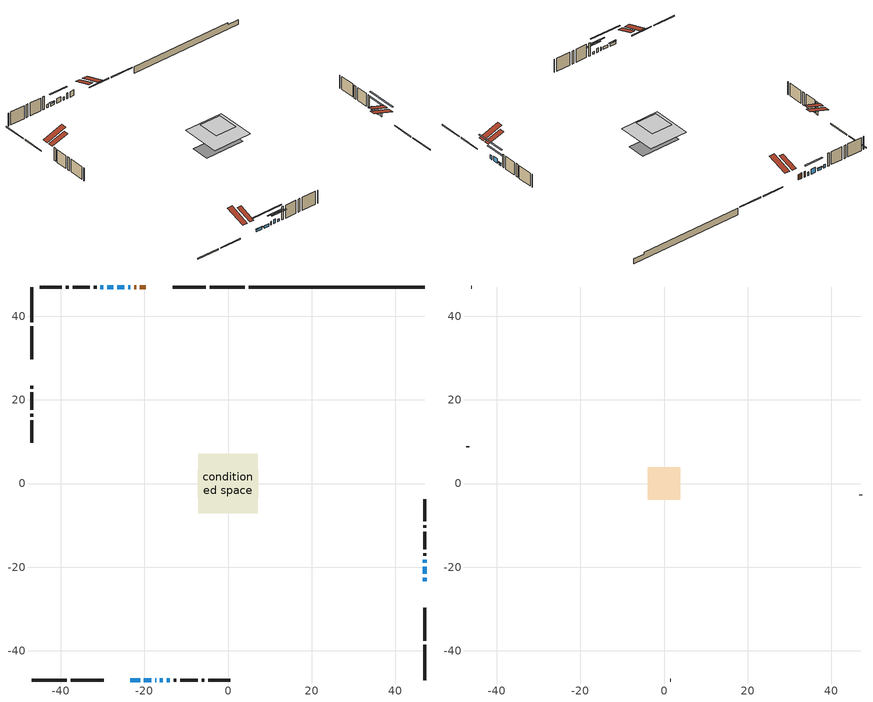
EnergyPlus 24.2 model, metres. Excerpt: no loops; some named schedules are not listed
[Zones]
conditioned space
 floor outside (Floor1 construction): -0.95,-0.95 -0.95,0.95 0.95,0.95 0.95,-0.95 z0.61
 floor adiabatic (AdiabaticFloorConstruction): -7.15,-7.15 -7.15,7.15 7.15,7.15 7.15,-7.15 z3.05
 floor foundation (Slab1 construction): -7.22,-3.29 -7.22,3.29 7.22,3.29 7.22,-3.29 z-1.83
 wall outside (RimJoist1 construction): 4.01,47 -4.41,47 / -47,-47 -38.58,-47 / -47,47 -47,38.58 / 47,-47 47,-38.58 z0.61:0.91
 wall outside (RimJoist2 construction): -5.34,47 -13.23,47 / -37.65,-47 -29.76,-47 / -47,37.65 -47,29.76 / 47,-37.65 47,-29.76 z0.61:0.91
 wall outside (AdiabaticWallConstruction 1): -19.63,47 -21.06,47 / -21.99,47 -22.48,47 z0.61:2.64
 wall outside (AdiabaticWallConstruction): -23.41,47 -23.83,47 / -17.41,-47 -17.2,-47 / -29.81,47 -30.51,47 z0.61:1.83; -23.36,-47 -21.02,-47 / 47,-18.94 47,-18.22 / -27.44,47 -28.89,47 / -14.64,-47 -13.93,-47 z0.61:1.47; 47,-23.36 47,-22.54 z0.61:1.98; -20.09,-47 -18.34,-47 z0.61:1.5; 47,-21.62 47,-19.86 / -24.76,47 -26.51,47 z0.61:2.39; -16.28,-47 -15.57,-47 z0.61:2.08
 wall outside (Wall1 construction): -31.44,47 -32.08,47 / -13,-47 -12.36,-47 / -47,23.36 -47,22.71 / 47,-17.3 47,-16.65 z0.61:5.49
 wall outside (Wall2 construction): -33.01,47 -37.18,47 / -11.43,-47 -7.26,-47 / -47,21.79 -47,17.62 / 47,-15.73 47,-11.56 z0.61:5.49
 wall outside (Wall3 construction): -38.11,47 -38.78,47 / -6.33,-47 -5.66,-47 / -47,16.69 -47,16.02 / 47,-10.63 47,-9.96 z0.61:5.49
 wall outside (Wall4 construction): -39.71,47 -45,47 / -4.73,-47 0.56,-47 / -47,15.09 -47,9.8 / 47,-9.03 47,-3.74 z0.61:5.49
 wall foundation (FoundationWall1 construction): 4.94,47,-1.83 4.94,47,0.61 42.79,47,0.61 42.79,47,-0.03 47,47,-0.03 47,47,-1.83
 window (WindowConstruction 7): -23.41,47 -23.83,47 z0.61:1.83
 window (WindowConstruction 6): -23.36,-47 -21.02,-47 z0.61:1.47
 window (WindowConstruction 10): 47,-23.36 47,-22.54 z0.61:1.98
 window (WindowConstruction 11): -20.09,-47 -18.34,-47 z0.61:1.5
 window (WindowConstruction 8): -17.41,-47 -17.21,-47 z0.61:1.83
 window (WindowConstruction): 47,-21.62 47,-19.86 z0.61:2.39
 window (WindowConstruction 1): 47,-18.93 47,-18.22 z0.61:1.47
 window (WindowConstruction 2): -24.76,47 -26.51,47 z0.61:2.39
 window (WindowConstruction 3): -27.44,47 -28.89,47 z0.61:1.47
 window (WindowConstruction 4): -16.28,-47 -15.57,-47 z0.61:2.08
 window (WindowConstruction 5): -14.64,-47 -13.93,-47 z0.61:1.47
 window (WindowConstruction 9): -29.81,47 -30.51,47 z0.61:1.83
 door (Door): -19.63,47 -21.06,47 z0.61:2.64
 door (Door 1): -21.99,47 -22.48,47 z0.61:2.64
 ceiling adiabatic (AdiabaticFloorConstruction): 7.15,-7.15 7.15,7.15 -7.15,7.15 -7.15,-7.15 z3.05
 roof outside (Roof2 construction): -18.71,47,5.49 -18.71,40.82,7.55 -17.08,40.82,7.55 -17.08,47,5.49; -24.29,-47,5.49 -24.29,-40.82,7.55 -25.91,-40.82,7.55 -25.91,-47,5.49; -47,24.29,5.49 -40.82,24.29,7.55 -40.82,25.91,7.55 -47,25.91,5.49; 47,-24.29,5.49 40.82,-24.29,7.55 40.82,-25.91,7.55 47,-25.91,5.49
attic - vented
 floor to conditioned space (Floor2 construction Reversed): -3.88,-3.88 -3.88,3.88 3.88,3.88 3.88,-3.88 z5.49
 wall outside (Wall5 construction): -45.92,47 -46.07,47 / 1.48,-47 1.63,-47 / -47,8.87 -47,8.73 / 47,-2.81 47,-2.67 z0.61:5.49
 roof outside (Roof1 construction): -16.15,47,5.49 -16.15,39.43,8.01 -14.16,39.43,8.01 -14.16,47,5.49; -26.84,-47,5.49 -26.84,-39.43,8.01 -28.83,-39.43,8.01 -28.83,-47,5.49; -47,26.84,5.49 -39.43,26.84,8.01 -39.43,28.83,8.01 -47,28.83,5.49; 47,-26.84,5.49 39.43,-26.84,8.01 39.43,-28.83,8.01 47,-28.83,5.49
shading: -20.82,-47 -23.56,-47 -23.56,-47.41 -20.82,-47.41 z1.67; 47,-17.46 47,-28.44 47.41,-28.44 47.41,-17.46 z7.06; -13.26,-47 -25.17,-47 -25.17,-47.41 -13.26,-47.41 z6.58; 47,-17.22 47,-24.26 47.41,-24.26 47.41,-17.22 z5.03; 47,-18.02 47,-19.14 47.41,-19.14 47.41,-18.02 z1.67; -29.15,47 -22.12,47 -22.12,47.41 -29.15,47.41 z5.03; -29.09,47 -27.24,47 -27.24,47.41 -29.09,47.41 z1.67; -12.93,-47 -18.92,-47 -18.92,-47.41 -12.93,-47.41 z4.72; -11.29,-47 -17.28,-47 -17.28,-47.41 -11.29,-47.41 z4.11
[Building]
Building 1: Terrain=Suburbs
[Site:Location]
Edmonton Intl AP_AB: Latitude {deg}=53.31; Longitude {deg}=-113.58; Time Zone {hr}=-7; Elevation {m}=723; Keep Site Location Information=Yes
[Site:GroundTemperature:Shallow]
-1.56185, -3.61833, -3.78302, -2.80711, 1.11059, 5.01004, 8.39065, 10.5322, 10.7141, 8.97234, 5.67794, 1.89811
[Site:WaterMainsTemperature]
Calculation Method=Schedule; Temperature Schedule=mains temperature schedule
[Material] Roughness=Rough; Thermal Absorptance=0.9
Name | Thickness {m} | Conductivity {W/m-K} | Density {kg/m3} | Specific Heat {J/kg-K} | Solar Absorptance | Visible Absorptance
asphalt or fiberglass shingles | 0.00635 | 0.162714 | 1121.4 | 1465.45 | 0.4 | 0.4
ceiling loosefill ins | 0.169333 | 0.0480833 | 16.02 | 1046.75 | 0.7 | 0.7
ceiling stud and cavity | 0.1397 | 0.141421 | 65.682 | 1177.47 | 0.7 | 0.7
concrete 4.0 in. | 0.1016 | 1.803125 | 2242.8 | 837.4 | 0.7 | 0.7
concrete 8.0 in. | 0.2032 | 1.803125 | 2242.8 | 837.4 | 0.7 | 0.7
door material | 0.04445 | 0.053851 | 512.64 | 1214.23 | 0.7 | 0.7
exterior vertical ins | 0.0460229 | 0.029427 | 32.04 | 1214.23 | 0.7 | 0.7
floor covering | 0.0127 | 0.0433444 | 54.468 | 1339.84 | 0.6 | 0.6
floor rigid ins; roof rigid ins | 0.103632 | 0.029427 | 32.04 | 1214.23 | 0.7 | 0.7
floor rigid ins 1; wall rigid ins 1 | 0.512978 | 0.029427 | 32.04 | 1214.23 | 0.7 | 0.7
floor stud and cavity | 0.1397 | 0.15164 | 92.3553 | 1139.71 | 0.7 | 0.7
floor stud and cavity 1 | 0.1397 | 1.75129 | 37.0049 | 1207.88 | 0.7 | 0.7
furniture material conditioned space 1 | 0.1524 | 0.115458 | 640.8 | 1214.23 | 0.6 | 0.6
gypsum board | 0.0127 | 0.160291 | 801 | 837.4 | 0.6 | 0.6
gypsum board 1 | 0.0127 | 0.160291 | 801 | 837.4 | 0.7 | 0.7
osb sheathing 0.5 in. | 0.0127 | 0.115458 | 512.64 | 1214.23 | 0.7 | 0.7
osb sheathing 0.75 in. | 0.01905 | 0.115458 | 512.64 | 1214.23 | 0.7 | 0.7
osb sheathing 2.0 in. | 0.0508 | 0.115458 | 512.64 | 1214.23 | 0.7 | 0.7
rim joist rigid ins; wall rigid ins | 0.051816 | 0.029427 | 32.04 | 1214.23 | 0.7 | 0.7
rim joist stud and cavity | 0.0508 | 0.0413573 | 125.044 | 1163.47 | 0.6 | 0.6
rim joist stud and cavity 1 | 0.0508 | 0.0296634 | 125.044 | 1163.47 | 0.6 | 0.6
roof stud and cavity | 0.2032 | 0.467616 | 78.34581 | 1123.46 | 0.7 | 0.7
wall stud and cavity | 0.1397 | 0.240424 | 139.0536 | 1170.24 | 0.7 | 0.7
wall stud and cavity 1 | 0.1397 | 0.217369 | 139.0536 | 1170.24 | 0.7 | 0.7
wall stud and cavity 2 | 0.1397 | 0.453384 | 139.0536 | 1170.24 | 0.7 | 0.7
wall stud and cavity 3 | 0.1397 | 0.216185 | 139.0536 | 1170.24 | 0.7 | 0.7
wall stud and cavity 4 | 0.0889 | 6.1454 | 50.32683 | 1063.81 | 0.6 | 0.6
wall stud and cavity 5 | 0.0889 | 0.380278 | 52.3479 | 1209.89 | 0.7 | 0.7
wall stud and cavity 6 | 0.0889 | 0.391764 | 83.0341 | 1211.67 | 0.7 | 0.7
wood siding | 0.0254 | 0.102417 | 544.68 | 1172.36 | 0.4 | 0.4
wood siding 1 | 0.00254 | 0.102417 | 544.68 | 1172.36 | 0.4 | 0.4
wood siding 2; wood siding 3; wood siding 4 | 0.0254 | 0.102417 | 544.68 | 1172.36 | 0.7 | 0.7
[WindowMaterial:SimpleGlazingSystem]
Name | U-Factor {W/m2-K} | Solar Heat Gain Coefficient
WindowMaterial | 3.29721 | 0.69
WindowMaterial 1 | 3.26371 | 0.52
WindowMaterial 2 | 3.28302 | 0.55
WindowMaterial 3 | 3.30573 | 0.64
WindowMaterial 4 | 3.28302 | 0.53
WindowMaterial 5 | 3.30687 | 0.6
WindowMaterial 6 | 3.30005 | 0.54
WindowMaterial 7 | 3.310274 | 0.62
WindowMaterial 8 | 3.26371 | 0.46
WindowMaterial 9 | 3.28416 | 0.57
[Construction]
AdiabaticFloorConstruction: floor stud and cavity 1, floor rigid ins 1, osb sheathing 0.75 in., floor covering
AdiabaticWallConstruction: wood siding 3, wall rigid ins 1, wall stud and cavity 5, gypsum board
AdiabaticWallConstruction 1: wood siding 4, wall rigid ins 1, wall stud and cavity 5, gypsum board
Door; Door 1: door material
Floor1 construction: floor stud and cavity, floor rigid ins, osb sheathing 0.75 in., floor covering
Floor2 construction Reversed: gypsum board, ceiling stud and cavity, ceiling loosefill ins
FoundationWall1 construction: concrete 8.0 in., gypsum board 1
furniture construction conditioned space 1: furniture material conditioned space 1
PartitionWallConstruction: gypsum board, wall stud and cavity 6, gypsum board
RimJoist1 construction: wood siding 2, rim joist rigid ins, osb sheathing 2.0 in., rim joist stud and cavity
RimJoist2 construction: wood siding 2, osb sheathing 2.0 in., rim joist stud and cavity 1
Roof1 construction: asphalt or fiberglass shingles
Roof2 construction: asphalt or fiberglass shingles, roof rigid ins, osb sheathing 0.75 in., roof stud and cavity, gypsum board
Slab1 construction: concrete 4.0 in.
Wall1 construction: wood siding, wall rigid ins, osb sheathing 0.5 in., wall stud and cavity, gypsum board
Wall2 construction: wood siding, wall rigid ins, osb sheathing 0.5 in., wall stud and cavity 1, gypsum board
Wall3 construction: wood siding, wall rigid ins, osb sheathing 0.5 in., wall stud and cavity 2, gypsum board
Wall4 construction: wood siding, wall rigid ins, osb sheathing 0.5 in., wall stud and cavity 3, gypsum board
Wall5 construction: wood siding 1, wall stud and cavity 4
WindowConstruction; WindowConstruction 2: WindowMaterial
WindowConstruction 1; WindowConstruction 5: WindowMaterial 1
WindowConstruction 10: WindowMaterial 8
WindowConstruction 11: WindowMaterial 9
WindowConstruction 3: WindowMaterial 2
WindowConstruction 4: WindowMaterial 3
WindowConstruction 6: WindowMaterial 4
WindowConstruction 7: WindowMaterial 5
WindowConstruction 8: WindowMaterial 6
WindowConstruction 9: WindowMaterial 7
[Zone] Multiplier=1; Part of Total Floor Area=Yes
Name | Volume {m3}
attic - vented | 24.685
conditioned space | 791.2
[Space]
Name | Zone | Volume {m3}
attic - vented 1 | attic - vented | 24.685
conditioned space 1 | conditioned space | 791.2
[ZoneInfiltration:EffectiveLeakageArea]
infil attic - vented 1: Zone or Space=attic - vented 1; Schedule=Always On Discrete; Effective Air Leakage Area {cm2}=2097.74; Stack Coefficient=0.000514454; Wind Coefficient=1.53248e-05
[ZoneMixing]
whole house fan mix: Zone or Space=attic - vented; Schedule=Always On Continuous; Design Flow Rate Calculation Method=Flow/Zone; Design Flow Rate {m3/s}=0; Source Zone or Space=conditioned space
[SurfaceProperty:ExposedFoundationPerimeter]
Slab1: Exposed Perimeter Calculation Method=TotalExposedPerimeter; Total Exposed Perimeter {m}=42.062
[InternalMass] Zone or ZoneList=conditioned space; Space or SpaceList=conditioned space 1
Name | Construction | Surface Area {m2}
furniture mass conditioned space 1 | furniture construction conditioned space 1 | 121.332
partition wall mass | PartitionWallConstruction | 303.331
[Lights]
interior lighting: Zone or ZoneList or Space or SpaceList=conditioned space 1; Schedule=interior lighting schedule; Design Level Calculation Method=LightingLevel; Lighting Level {W}=343.2; Return Air Fraction=0; Fraction Radiant=0.6; Fraction Visible=0.2; Fraction Replaceable=1
[People]
occupants: Zone or ZoneList or Space or SpaceList=conditioned space 1; Number of People Schedule=occupants schedule; Number of People Calculation Method=People; Number of People=3; Fraction Radiant=0.314171; Sensible Heat Fraction=0.56303; Activity Level Schedule=occupants activity schedule; Carbon Dioxide Generation Rate {m3/s-W}=0; Enable ASHRAE 55 Comfort Warnings=No; Mean Radiant Temperature Calculation Type=EnclosureAveraged
[ElectricEquipment] Zone or ZoneList or Space or SpaceList=conditioned space 1; Design Level Calculation Method=EquipmentLevel
Name | Schedule | Design Level {W} | Fraction Latent | Fraction Radiant | Fraction Lost
clothes dryer | clothes dryer schedule | 140.772 | 0.015 | 0.081 | 0.85
clothes washer | clothes washer schedule | 32.1985 | 0.03 | 0.162 | 0.7
cooking range | cooking range schedule | 215.147 | 0.08 | 0.432 | 0.2
dishwasher | dishwasher schedule | 66.8632 | 0.3 | 0.18 | 0.4
fridge | fridge schedule | 72.9452 | 0 | 0.6 | 0
mech vent bath fan 0 | mech vent bath fan 0 schedule | 50.2 | 0 | 0 | 1
mech vent bath fan 1 | mech vent bath fan 1 schedule | 50.2 | 0 | 0 | 1
mech vent house fan | mech vent house fan schedule | 0 | 0 | 0 | 1
mech vent house fan cfis | mech vent house fan cfis schedule | 0 | 0 | 0 | 0
mech vent range fan 0 | mech vent range fan 0 schedule | 57 | 0 | 0 | 1
misc plug loads | misc plug loads schedule | 494.7 | 0.045 | 0.513 | 0.1
whole house fan | Always On Discrete | 0 | 0 | 0 | 1
[OtherEquipment] Zone or ZoneList or Space or SpaceList=conditioned space 1; Design Level Calculation Method=EquipmentLevel
Name | Fuel Type | Schedule | Design Level {W} | Fraction Latent | Fraction Radiant | Fraction Lost
clothes dryer 1 | Electricity | clothes dryer schedule | 0 | 0.015 | 0.081 | 0.85
cooking range 1 | Electricity | cooking range schedule | 0 | 0.08 | 0.432 | 0.2
general water use latent | None | general water use schedule | 62.594 | 1 | 0 | 0
general water use sensible | None | general water use schedule | -61.6891 | 0 | 0.6 | 0
mech vent house fan latent load | None | Always On Discrete | 0 | 1 | 0 | 0
mech vent house fan sensible load | None | Always On Discrete | 0 | 0 | 0 | 0
water heater energy adjustment1 | NaturalGas | Always On Discrete | 0.01 | 0 | 0 | 1
[ZoneInfiltration:DesignFlowRate] Zone or ZoneList or Space or SpaceList=conditioned space 1; Schedule=Always On Discrete; Design Flow Rate Calculation Method=Flow/Zone; Design Flow Rate {m3/s}=0
infil flow; natural vent flow; whole house fan flow
[Foundation:Kiva]
Foundation Kiva 1: Initial Indoor Air Temperature {C}=18; Wall Height Above Grade {m}=0.609996; Wall Depth Below Slab {m}=0.2032; Custom Block Material Name 1=exterior vertical ins; Custom Block Depth 1 {m}=2.43998; Custom Block X Position 1 {m}=0.2159; Custom Block Z Position 1 {m}=0
[Foundation:Kiva:Settings]
Soil Conductivity {W/m-K}=0.849921; Soil Density {kg/m3}=1842.3; Soil Specific Heat {J/kg-K}=418.7; Ground Solar Absorptivity=0.9; Ground Thermal Absorptivity=0.9; Ground Surface Roughness {m}=0.03; Far-Field Width {m}=40; Deep-Ground Boundary Condition=ZeroFlux; Deep-Ground Depth {m}=40; Minimum Cell Dimension {m}=0.2; Maximum Cell Growth Coefficient=3; Simulation Timestep=Timestep
[Exterior:Lights]
exterior lighting: Schedule=exterior lighting schedule; Design Level {W}=75.6
[Schedule:Constant]
Name | Hourly Value
Always On Continuous; mech vent house fan schedule; mech vent house fan cfis schedule; Always On Discrete | 1
occupants activity schedule | 117.228
fridge schedule | 0
[Schedule:Week:Daily]
interior lighting schedule Week Rule - Jan1-Jan27: interior lighting schedule day, interior lighting schedule day, interior lighting schedule day, interior lighting schedule day, interior lighting schedule day, interior lighting schedule day, interior lighting schedule day, interior lighting schedule default day, interior lighting schedule default day, interior lighting schedule default day, interior lighting schedule default day, interior lighting schedule default day
interior lighting schedule Week Rule - Jan28-Feb3: interior lighting schedule day, interior lighting schedule day, interior lighting schedule day, interior lighting schedule day, interior lighting schedule day 1, interior lighting schedule day 1, interior lighting schedule day 1, interior lighting schedule default day, interior lighting schedule default day, interior lighting schedule default day, interior lighting schedule default day, interior lighting schedule default day
interior lighting schedule Week Rule - Feb4-Feb24: interior lighting schedule day 1, interior lighting schedule day 1, interior lighting schedule day 1, interior lighting schedule day 1, interior lighting schedule day 1, interior lighting schedule day 1, interior lighting schedule day 1, interior lighting schedule default day, interior lighting schedule default day, interior lighting schedule default day, interior lighting schedule default day, interior lighting schedule default day
interior lighting schedule Week Rule - Feb25-Mar3: interior lighting schedule day 1, interior lighting schedule day 1, interior lighting schedule day 1, interior lighting schedule day 1, interior lighting schedule day 2, interior lighting schedule day 2, interior lighting schedule day 2, interior lighting schedule default day, interior lighting schedule default day, interior lighting schedule default day, interior lighting schedule default day, interior lighting schedule default day
interior lighting schedule Week Rule - Mar4-Mar31: interior lighting schedule day 2, interior lighting schedule day 2, interior lighting schedule day 2, interior lighting schedule day 2, interior lighting schedule day 2, interior lighting schedule day 2, interior lighting schedule day 2, interior lighting schedule default day, interior lighting schedule default day, interior lighting schedule default day, interior lighting schedule default day, interior lighting schedule default day
interior lighting schedule Week Rule - Apr1-Apr28: interior lighting schedule day 3, interior lighting schedule day 3, interior lighting schedule day 3, interior lighting schedule day 3, interior lighting schedule day 3, interior lighting schedule day 3, interior lighting schedule day 3, interior lighting schedule default day, interior lighting schedule default day, interior lighting schedule default day, interior lighting schedule default day, interior lighting schedule default day
interior lighting schedule Week Rule - Apr29-May5: interior lighting schedule day 3, interior lighting schedule day 3, interior lighting schedule day 4, interior lighting schedule day 4, interior lighting schedule day 4, interior lighting schedule day 4, interior lighting schedule day 4, interior lighting schedule default day, interior lighting schedule default day, interior lighting schedule default day, interior lighting schedule default day, interior lighting schedule default day
interior lighting schedule Week Rule - May6-May26: interior lighting schedule day 4, interior lighting schedule day 4, interior lighting schedule day 4, interior lighting schedule day 4, interior lighting schedule day 4, interior lighting schedule day 4, interior lighting schedule day 4, interior lighting schedule default day, interior lighting schedule default day, interior lighting schedule default day, interior lighting schedule default day, interior lighting schedule default day
interior lighting schedule Week Rule - May27-Jun2: interior lighting schedule day 4, interior lighting schedule day 4, interior lighting schedule day 4, interior lighting schedule day 4, interior lighting schedule day 4, interior lighting schedule day 5, interior lighting schedule day 5, interior lighting schedule default day, interior lighting schedule default day, interior lighting schedule default day, interior lighting schedule default day, interior lighting schedule default day
interior lighting schedule Week Rule - Jun3-Jun30: interior lighting schedule day 5, interior lighting schedule day 5, interior lighting schedule day 5, interior lighting schedule day 5, interior lighting schedule day 5, interior lighting schedule day 5, interior lighting schedule day 5, interior lighting schedule default day, interior lighting schedule default day, interior lighting schedule default day, interior lighting schedule default day, interior lighting schedule default day
interior lighting schedule Week Rule - Jul1-Jul28: interior lighting schedule day 6, interior lighting schedule day 6, interior lighting schedule day 6, interior lighting schedule day 6, interior lighting schedule day 6, interior lighting schedule day 6, interior lighting schedule day 6, interior lighting schedule default day, interior lighting schedule default day, interior lighting schedule default day, interior lighting schedule default day, interior lighting schedule default day
interior lighting schedule Week Rule - Jul29-Aug4: interior lighting schedule day 6, interior lighting schedule day 6, interior lighting schedule day 6, interior lighting schedule day 7, interior lighting schedule day 7, interior lighting schedule day 7, interior lighting schedule day 7, interior lighting schedule default day, interior lighting schedule default day, interior lighting schedule default day, interior lighting schedule default day, interior lighting schedule default day
interior lighting schedule Week Rule - Aug5-Aug25: interior lighting schedule day 7, interior lighting schedule day 7, interior lighting schedule day 7, interior lighting schedule day 7, interior lighting schedule day 7, interior lighting schedule day 7, interior lighting schedule day 7, interior lighting schedule default day, interior lighting schedule default day, interior lighting schedule default day, interior lighting schedule default day, interior lighting schedule default day
interior lighting schedule Week Rule - Aug26-Sep1: interior lighting schedule day 7, interior lighting schedule day 7, interior lighting schedule day 7, interior lighting schedule day 7, interior lighting schedule day 7, interior lighting schedule day 7, interior lighting schedule day 8, interior lighting schedule default day, interior lighting schedule default day, interior lighting schedule default day, interior lighting schedule default day, interior lighting schedule default day
interior lighting schedule Week Rule - Sep2-Sep29: interior lighting schedule day 8, interior lighting schedule day 8, interior lighting schedule day 8, interior lighting schedule day 8, interior lighting schedule day 8, interior lighting schedule day 8, interior lighting schedule day 8, interior lighting schedule default day, interior lighting schedule default day, interior lighting schedule default day, interior lighting schedule default day, interior lighting schedule default day
interior lighting schedule Week Rule - Sep30-Oct6: interior lighting schedule day 8, interior lighting schedule day 9, interior lighting schedule day 9, interior lighting schedule day 9, interior lighting schedule day 9, interior lighting schedule day 9, interior lighting schedule day 9, interior lighting schedule default day, interior lighting schedule default day, interior lighting schedule default day, interior lighting schedule default day, interior lighting schedule default day
interior lighting schedule Week Rule - Oct7-Oct27: interior lighting schedule day 9, interior lighting schedule day 9, interior lighting schedule day 9, interior lighting schedule day 9, interior lighting schedule day 9, interior lighting schedule day 9, interior lighting schedule day 9, interior lighting schedule default day, interior lighting schedule default day, interior lighting schedule default day, interior lighting schedule default day, interior lighting schedule default day
interior lighting schedule Week Rule - Oct28-Nov3: interior lighting schedule day 9, interior lighting schedule day 9, interior lighting schedule day 9, interior lighting schedule day 9, interior lighting schedule day 10, interior lighting schedule day 10, interior lighting schedule day 10, interior lighting schedule default day, interior lighting schedule default day, interior lighting schedule default day, interior lighting schedule default day, interior lighting schedule default day
interior lighting schedule Week Rule - Nov4-Nov24: interior lighting schedule day 10, interior lighting schedule day 10, interior lighting schedule day 10, interior lighting schedule day 10, interior lighting schedule day 10, interior lighting schedule day 10, interior lighting schedule day 10, interior lighting schedule default day, interior lighting schedule default day, interior lighting schedule default day, interior lighting schedule default day, interior lighting schedule default day
interior lighting schedule Week Rule - Nov25-Dec1: interior lighting schedule day 10, interior lighting schedule day 10, interior lighting schedule day 10, interior lighting schedule day 10, interior lighting schedule day 10, interior lighting schedule day 10, interior lighting schedule day 11, interior lighting schedule default day, interior lighting schedule default day, interior lighting schedule default day, interior lighting schedule default day, interior lighting schedule default day
interior lighting schedule Week Rule - Dec2-Dec31: interior lighting schedule day 11, interior lighting schedule day 11, interior lighting schedule day 11, interior lighting schedule day 11, interior lighting schedule day 11, interior lighting schedule day 11, interior lighting schedule day 11, interior lighting schedule default day, interior lighting schedule default day, interior lighting schedule default day, interior lighting schedule default day, interior lighting schedule default day
occupants schedule Week Rule - Jan1-Dec31: occupants schedule day, occupants schedule day, occupants schedule day, occupants schedule day, occupants schedule day, occupants schedule day, occupants schedule day, occupants schedule default day, occupants schedule default day, occupants schedule default day, occupants schedule default day, occupants schedule default day
clothes dryer schedule Week Rule - Jan1-Dec31: clothes dryer schedule day, clothes dryer schedule day, clothes dryer schedule day, clothes dryer schedule day, clothes dryer schedule day, clothes dryer schedule day, clothes dryer schedule day, clothes dryer schedule default day, clothes dryer schedule default day, clothes dryer schedule default day, clothes dryer schedule default day, clothes dryer schedule default day
clothes washer schedule Week Rule - Jan1-Dec31: clothes washer schedule day, clothes washer schedule day, clothes washer schedule day, clothes washer schedule day, clothes washer schedule day, clothes washer schedule day, clothes washer schedule day, clothes washer schedule default day, clothes washer schedule default day, clothes washer schedule default day, clothes washer schedule default day, clothes washer schedule default day
cooking range schedule Week Rule - Jan1-Dec31: cooking range schedule day, cooking range schedule day, cooking range schedule day, cooking range schedule day, cooking range schedule day, cooking range schedule day, cooking range schedule day, cooking range schedule default day, cooking range schedule default day, cooking range schedule default day, cooking range schedule default day, cooking range schedule default day
dishwasher schedule Week Rule - Jan1-Dec31: dishwasher schedule day, dishwasher schedule day, dishwasher schedule day, dishwasher schedule day, dishwasher schedule day, dishwasher schedule day, dishwasher schedule day, dishwasher schedule default day, dishwasher schedule default day, dishwasher schedule default day, dishwasher schedule default day, dishwasher schedule default day
mech vent bath fan 0 schedule Week Rule - Jan1-Dec31: mech vent bath fan 0 schedule day, mech vent bath fan 0 schedule day, mech vent bath fan 0 schedule day, mech vent bath fan 0 schedule day, mech vent bath fan 0 schedule day, mech vent bath fan 0 schedule day, mech vent bath fan 0 schedule day, mech vent bath fan 0 schedule default day, mech vent bath fan 0 schedule default day, mech vent bath fan 0 schedule default day, mech vent bath fan 0 schedule default day, mech vent bath fan 0 schedule default day
mech vent bath fan 1 schedule Week Rule - Jan1-Dec31: mech vent bath fan 1 schedule day, mech vent bath fan 1 schedule day, mech vent bath fan 1 schedule day, mech vent bath fan 1 schedule day, mech vent bath fan 1 schedule day, mech vent bath fan 1 schedule day, mech vent bath fan 1 schedule day, mech vent bath fan 1 schedule default day, mech vent bath fan 1 schedule default day, mech vent bath fan 1 schedule default day, mech vent bath fan 1 schedule default day, mech vent bath fan 1 schedule default day
mech vent range fan 0 schedule Week Rule - Jan1-Dec31: mech vent range fan 0 schedule day, mech vent range fan 0 schedule day, mech vent range fan 0 schedule day, mech vent range fan 0 schedule day, mech vent range fan 0 schedule day, mech vent range fan 0 schedule day, mech vent range fan 0 schedule day, mech vent range fan 0 schedule default day, mech vent range fan 0 schedule default day, mech vent range fan 0 schedule default day, mech vent range fan 0 schedule default day, mech vent range fan 0 schedule default day
misc plug loads schedule Week Rule - Jan1-Dec31: misc plug loads schedule day, misc plug loads schedule day, misc plug loads schedule day, misc plug loads schedule day, misc plug loads schedule day, misc plug loads schedule day, misc plug loads schedule day, misc plug loads schedule default day, misc plug loads schedule default day, misc plug loads schedule default day, misc plug loads schedule default day, misc plug loads schedule default day
general water use schedule Week Rule - Jan1-Dec31: general water use schedule day, general water use schedule day, general water use schedule day, general water use schedule day, general water use schedule day, general water use schedule day, general water use schedule day, general water use schedule default day, general water use schedule default day, general water use schedule default day, general water use schedule default day, general water use schedule default day
exterior lighting schedule Week Rule - Jan1-Jan27: exterior lighting schedule day, exterior lighting schedule day, exterior lighting schedule day, exterior lighting schedule day, exterior lighting schedule day, exterior lighting schedule day, exterior lighting schedule day, exterior lighting schedule default day, exterior lighting schedule default day, exterior lighting schedule default day, exterior lighting schedule default day, exterior lighting schedule default day
exterior lighting schedule Week Rule - Jan28-Feb3: exterior lighting schedule day, exterior lighting schedule day, exterior lighting schedule day, exterior lighting schedule day, exterior lighting schedule day 1, exterior lighting schedule day 1, exterior lighting schedule day 1, exterior lighting schedule default day, exterior lighting schedule default day, exterior lighting schedule default day, exterior lighting schedule default day, exterior lighting schedule default day
exterior lighting schedule Week Rule - Feb4-Feb24: exterior lighting schedule day 1, exterior lighting schedule day 1, exterior lighting schedule day 1, exterior lighting schedule day 1, exterior lighting schedule day 1, exterior lighting schedule day 1, exterior lighting schedule day 1, exterior lighting schedule default day, exterior lighting schedule default day, exterior lighting schedule default day, exterior lighting schedule default day, exterior lighting schedule default day
exterior lighting schedule Week Rule - Feb25-Mar3: exterior lighting schedule day 1, exterior lighting schedule day 1, exterior lighting schedule day 1, exterior lighting schedule day 1, exterior lighting schedule day 2, exterior lighting schedule day 2, exterior lighting schedule day 2, exterior lighting schedule default day, exterior lighting schedule default day, exterior lighting schedule default day, exterior lighting schedule default day, exterior lighting schedule default day
exterior lighting schedule Week Rule - Mar4-Mar31: exterior lighting schedule day 2, exterior lighting schedule day 2, exterior lighting schedule day 2, exterior lighting schedule day 2, exterior lighting schedule day 2, exterior lighting schedule day 2, exterior lighting schedule day 2, exterior lighting schedule default day, exterior lighting schedule default day, exterior lighting schedule default day, exterior lighting schedule default day, exterior lighting schedule default day
exterior lighting schedule Week Rule - Apr1-Apr28: exterior lighting schedule day 3, exterior lighting schedule day 3, exterior lighting schedule day 3, exterior lighting schedule day 3, exterior lighting schedule day 3, exterior lighting schedule day 3, exterior lighting schedule day 3, exterior lighting schedule default day, exterior lighting schedule default day, exterior lighting schedule default day, exterior lighting schedule default day, exterior lighting schedule default day
exterior lighting schedule Week Rule - Apr29-May5: exterior lighting schedule day 3, exterior lighting schedule day 3, exterior lighting schedule day 4, exterior lighting schedule day 4, exterior lighting schedule day 4, exterior lighting schedule day 4, exterior lighting schedule day 4, exterior lighting schedule default day, exterior lighting schedule default day, exterior lighting schedule default day, exterior lighting schedule default day, exterior lighting schedule default day
exterior lighting schedule Week Rule - May6-May26: exterior lighting schedule day 4, exterior lighting schedule day 4, exterior lighting schedule day 4, exterior lighting schedule day 4, exterior lighting schedule day 4, exterior lighting schedule day 4, exterior lighting schedule day 4, exterior lighting schedule default day, exterior lighting schedule default day, exterior lighting schedule default day, exterior lighting schedule default day, exterior lighting schedule default day
exterior lighting schedule Week Rule - May27-Jun2: exterior lighting schedule day 4, exterior lighting schedule day 4, exterior lighting schedule day 4, exterior lighting schedule day 4, exterior lighting schedule day 4, exterior lighting schedule day 5, exterior lighting schedule day 5, exterior lighting schedule default day, exterior lighting schedule default day, exterior lighting schedule default day, exterior lighting schedule default day, exterior lighting schedule default day
exterior lighting schedule Week Rule - Jun3-Jun30: exterior lighting schedule day 5, exterior lighting schedule day 5, exterior lighting schedule day 5, exterior lighting schedule day 5, exterior lighting schedule day 5, exterior lighting schedule day 5, exterior lighting schedule day 5, exterior lighting schedule default day, exterior lighting schedule default day, exterior lighting schedule default day, exterior lighting schedule default day, exterior lighting schedule default day
[Schedule:Year]
interior lighting schedule: interior lighting schedule Week Rule - Jan1-Jan27, 1, 1, 1, 27, interior lighting schedule Week Rule - Jan28-Feb3, 1, 28, 2, 3, interior lighting schedule Week Rule - Feb4-Feb24, 2, 4, 2, 24, interior lighting schedule Week Rule - Feb25-Mar3, 2, 25, 3, 3, interior lighting schedule Week Rule - Mar4-Mar31, 3, 4, 3, 31, interior lighting schedule Week Rule - Apr1-Apr28, 4, 1, 4, 28, interior lighting schedule Week Rule - Apr29-May5, 4, 29, 5, 5, interior lighting schedule Week Rule - May6-May26, 5, 6, 5, 26, interior lighting schedule Week Rule - May27-Jun2, 5, 27, 6, 2, interior lighting schedule Week Rule - Jun3-Jun30, 6, 3, 6, 30, interior lighting schedule Week Rule - Jul1-Jul28, 7, 1, 7, 28, interior lighting schedule Week Rule - Jul29-Aug4, 7, 29, 8, 4, interior lighting schedule Week Rule - Aug5-Aug25, 8, 5, 8, 25, interior lighting schedule Week Rule - Aug26-Sep1, 8, 26, 9, 1, interior lighting schedule Week Rule - Sep2-Sep29, 9, 2, 9, 29, interior lighting schedule Week Rule - Sep30-Oct6, 9, 30, 10, 6, interior lighting schedule Week Rule - Oct7-Oct27, 10, 7, 10, 27, interior lighting schedule Week Rule - Oct28-Nov3, 10, 28, 11, 3, interior lighting schedule Week Rule - Nov4-Nov24, 11, 4, 11, 24, interior lighting schedule Week Rule - Nov25-Dec1, 11, 25, 12, 1, interior lighting schedule Week Rule - Dec2-Dec31, 12, 2, 12, 31
occupants schedule: occupants schedule Week Rule - Jan1-Dec31, 1, 1, 12, 31
clothes dryer schedule: clothes dryer schedule Week Rule - Jan1-Dec31, 1, 1, 12, 31
clothes washer schedule: clothes washer schedule Week Rule - Jan1-Dec31, 1, 1, 12, 31
cooking range schedule: cooking range schedule Week Rule - Jan1-Dec31, 1, 1, 12, 31
dishwasher schedule: dishwasher schedule Week Rule - Jan1-Dec31, 1, 1, 12, 31
mech vent bath fan 0 schedule: mech vent bath fan 0 schedule Week Rule - Jan1-Dec31, 1, 1, 12, 31
mech vent bath fan 1 schedule: mech vent bath fan 1 schedule Week Rule - Jan1-Dec31, 1, 1, 12, 31
mech vent range fan 0 schedule: mech vent range fan 0 schedule Week Rule - Jan1-Dec31, 1, 1, 12, 31
misc plug loads schedule: misc plug loads schedule Week Rule - Jan1-Dec31, 1, 1, 12, 31
general water use schedule: general water use schedule Week Rule - Jan1-Dec31, 1, 1, 12, 31
exterior lighting schedule: exterior lighting schedule Week Rule - Jan1-Jan27, 1, 1, 1, 27, exterior lighting schedule Week Rule - Jan28-Feb3, 1, 28, 2, 3, exterior lighting schedule Week Rule - Feb4-Feb24, 2, 4, 2, 24, exterior lighting schedule Week Rule - Feb25-Mar3, 2, 25, 3, 3, exterior lighting schedule Week Rule - Mar4-Mar31, 3, 4, 3, 31, exterior lighting schedule Week Rule - Apr1-Apr28, 4, 1, 4, 28, exterior lighting schedule Week Rule - Apr29-May5, 4, 29, 5, 5, exterior lighting schedule Week Rule - May6-May26, 5, 6, 5, 26, exterior lighting schedule Week Rule - May27-Jun2, 5, 27, 6, 2, exterior lighting schedule Week Rule - Jun3-Jun30, 6, 3, 6, 30, exterior lighting schedule Week Rule - Jul1-Jul28, 7, 1, 7, 28, exterior lighting schedule Week Rule - Jul29-Aug4, 7, 29, 8, 4, exterior lighting schedule Week Rule - Aug5-Aug25, 8, 5, 8, 25, exterior lighting schedule Week Rule - Aug26-Sep1, 8, 26, 9, 1, exterior lighting schedule Week Rule - Sep2-Sep29, 9, 2, 9, 29, exterior lighting schedule Week Rule - Sep30-Oct6, 9, 30, 10, 6, exterior lighting schedule Week Rule - Oct7-Oct27, 10, 7, 10, 27, exterior lighting schedule Week Rule - Oct28-Nov3, 10, 28, 11, 3, exterior lighting schedule Week Rule - Nov4-Nov24, 11, 4, 11, 24, exterior lighting schedule Week Rule - Nov25-Dec1, 11, 25, 12, 1, exterior lighting schedule Week Rule - Dec2-Dec31, 12, 2, 12, 31
[Schedule:Compact]
mains temperature schedule: Through: 01/01, For: AllDays, Until: 24:00, 3.97167, Through: 01/02, For: AllDays, Until: 24:00, 3.90778, Through: 01/03, For: AllDays, Until: 24:00, 3.84556, Through: 01/04, For: AllDays, Until: 24:00, 3.78389, Through: 01/05, For: AllDays, Until: 24:00, 3.72278, Through: 01/06, For: AllDays, Until: 24:00, 3.66278, Through: 01/07, For: AllDays, Until: 24:00, 3.60389, Through: 01/08, For: AllDays, Until: 24:00, 3.54556, Through: 01/09, For: AllDays, Until: 24:00, 3.48833, Through: 01/10, For: AllDays, Until: 24:00, 3.43167, Through: 01/11, For: AllDays, Until: 24:00, 3.37611, Through: 01/12, For: AllDays, Until: 24:00, 3.32167, Through: 01/13, For: AllDays, Until: 24:00, 3.26833, Through: 01/14, For: AllDays, Until: 24:00, 3.21556, Through: 01/15, For: AllDays, Until: 24:00, 3.16444, Through: 01/16, For: AllDays, Until: 24:00, 3.11389, Through: 01/17, For: AllDays, Until: 24:00, 3.06444, Through: 01/18, For: AllDays, Until: 24:00, 3.01611, Through: 01/19, For: AllDays, Until: 24:00, 2.96889, Through: 01/20, For: AllDays, Until: 24:00, 2.92278, Through: 01/21, For: AllDays, Until: 24:00, 2.87722, Through: 01/22, For: AllDays, Until: 24:00, 2.83333, Through: 01/23, For: AllDays, Until: 24:00, 2.79056, Through: 01/24, For: AllDays, Until: 24:00, 2.74889, Through: 01/25, For: AllDays, Until: 24:00, 2.70833, Through: 01/26, For: AllDays, Until: 24:00, 2.66889, Through: 01/27, For: AllDays, Until: 24:00, 2.63056, Through: 01/28, For: AllDays, Until: 24:00, 2.59333, Through: 01/29, For: AllDays, Until: 24:00, 2.55778, Through: 01/30, For: AllDays, Until: 24:00, 2.52278, Through: 01/31, For: AllDays, Until: 24:00, 2.48944, Through: 02/01, For: AllDays, Until: 24:00, 2.45722, Through: 02/02, For: AllDays, Until: 24:00, 2.42611, Through: 02/03, For: AllDays, Until: 24:00, 2.39667, Through: 02/04, For: AllDays, Until: 24:00, 2.36833, Through: 02/05, For: AllDays, Until: 24:00, 2.34111, Through: 02/06, For: AllDays, Until: 24:00, 2.315, Through: 02/07, For: AllDays, Until: 24:00, 2.29056, Through: 02/08, For: AllDays, Until: 24:00, 2.26722, Through: 02/09, For: AllDays, Until: 24:00, 2.245, Through: 02/10, For: AllDays, Until: 24:00, 2.22444, Through: 02/11, For: AllDays, Until: 24:00, 2.20444, Through: 02/12, For: AllDays, Until: 24:00, 2.18667, Through: 02/13, For: AllDays, Until: 24:00, 2.17, Through: 02/14, For: AllDays, Until: 24:00, 2.15444, Through: 02/15, For: AllDays, Until: 24:00, 2.14, Through: 02/16, For: AllDays, Until: 24:00, 2.12722, Through: 02/17, For: AllDays, Until: 24:00, 2.11556, Through: 02/18, For: AllDays, Until: 24:00, 2.10556, Through: 02/19, For: AllDays, Until: 24:00, 2.09667, Through: 02/20, For: AllDays, Until: 24:00, 2.08889, Through: 02/21, For: AllDays, Until: 24:00, 2.08278, Through: 02/22, For: AllDays, Until: 24:00, 2.07833, Through: 02/23, For: AllDays, Until: 24:00, 2.07444, Through: 02/24, For: AllDays, Until: 24:00, 2.07278, Through: 02/25, For: AllDays, Until: 24:00, 2.07167, Through: 02/26, For: AllDays, Until: 24:00, 2.07222, Through: 02/27, For: AllDays, Until: 24:00, 2.07444, Through: 02/28, For: AllDays, Until: 24:00, 2.07778, Through: 03/01, For: AllDays, Until: 24:00, 2.08222, Through: 03/02, For: AllDays, Until: 24:00, 2.08833, Through: 03/03, For: AllDays, Until: 24:00, 2.09556, Through: 03/04, For: AllDays, Until: 24:00, 2.10444, Through: 03/05, For: AllDays, Until: 24:00, 2.11444, Through: 03/06, For: AllDays, Until: 24:00, 2.12556, Through: 03/07, For: AllDays, Until: 24:00, 2.13833, Through: 03/08, For: AllDays, Until: 24:00, 2.15278, Through: 03/09, For: AllDays, Until: 24:00, 2.16778, Through: 03/10, For: AllDays, Until: 24:00, 2.18444, Through: 03/11, For: AllDays, Until: 24:00, 2.20278, Through: 03/12, For: AllDays, Until: 24:00, 2.22167, Through: 03/13, For: AllDays, Until: 24:00, 2.24278, Through: 03/14, For: AllDays, Until: 24:00, 2.26444, Through: 03/15, For: AllDays, Until: 24:00, 2.28778, Through: 03/16, For: AllDays, Until: 24:00, 2.31222, Through: 03/17, For: AllDays, Until: 24:00, 2.33778, Through: 03/18, For: AllDays, Until: 24:00, 2.365, Through: 03/19, For: AllDays, Until: 24:00, 2.39333, Through: 03/20, For: AllDays, Until: 24:00, 2.42278, Through: 03/21, For: AllDays, Until: 24:00, 2.45389, Through: 03/22, For: AllDays, Until: 24:00, 2.48611, Through: 03/23, For: AllDays, Until: 24:00, 2.51889, Through: 03/24, For: AllDays, Until: 24:00, 2.55389, Through: 03/25, For: AllDays, Until: 24:00, 2.58944, Through: 03/26, For: AllDays, Until: 24:00, 2.62611, Through: 03/27, For: AllDays, Until: 24:00, 2.66444, Through: 03/28, For: AllDays, Until: 24:00, 2.70389, Through: 03/29, For: AllDays, Until: 24:00, 2.74389, Through: 03/30, For: AllDays, Until: 24:00, 2.78556, Through: 03/31, For: AllDays, Until: 24:00, 2.82833, Through: 04/01, For: AllDays, Until: 24:00, 2.87222, Through: 04/02, For: AllDays, Until: 24:00, 2.91722, Through: 04/03, For: AllDays, Until: 24:00, 2.96333, Through: 04/04, For: AllDays, Until: 24:00, 3.01056, Through: 04/05, For: AllDays, Until: 24:00, 3.05889, Through: 04/06, For: AllDays, Until: 24:00, 3.10833, Through: 04/07, For: AllDays, Until: 24:00, 3.15833, Through: 04/08, For: AllDays, Until: 24:00, 3.21, Through: 04/09, For: AllDays, Until: 24:00, 3.26222, Through: 04/10, For: AllDays, Until: 24:00, 3.31556, Through: 04/11, For: AllDays, Until: 24:00, 3.37, Through: 04/12, For: AllDays, Until: 24:00, 3.42556, Through: 04/13, For: AllDays, Until: 24:00, 3.48167, Through: 04/14, For: AllDays, Until: 24:00, 3.53889, Through: 04/15, For: AllDays, Until: 24:00, 3.59722, Through: 04/16, For: AllDays, Until: 24:00, 3.65611, Through: 04/17, For: AllDays, Until: 24:00, 3.71611, Through: 04/18, For: AllDays, Until: 24:00, 3.77667, Through: 04/19, For: AllDays, Until: 24:00, 3.83833, Through: 04/20, For: AllDays, Until: 24:00, 3.90111, Through: 04/21, For: AllDays, Until: 24:00, 3.96444, Through: 04/22, For: AllDays, Until: 24:00, 4.02833, Through: 04/23, For: AllDays, Until: 24:00, 4.09333, Through: 04/24, For: AllDays, Until: 24:00, 4.15889, Through: 04/25, For: AllDays, Until: 24:00, 4.225, Through: 04/26, For: AllDays, Until: 24:00, 4.29222, Through: 04/27, For: AllDays, Until: 24:00, 4.36, Through: 04/28, For: AllDays, Until: 24:00, 4.42833, Through: 04/29, For: AllDays, Until: 24:00, 4.49722, Through: 04/30, For: AllDays, Until: 24:00, 4.56667, Through: 05/01, For: AllDays, Until: 24:00, 4.63722, Through: 05/02, For: AllDays, Until: 24:00, 4.70833, Through: 05/03, For: AllDays, Until: 24:00, 4.77944, Through: 05/04, For: AllDays, Until: 24:00, 4.85167, Through: 05/05, For: AllDays, Until: 24:00, 4.92389, Through: 05/06, For: AllDays, Until: 24:00, 4.99722, Through: 05/07, For: AllDays, Until: 24:00, 5.07056, Through: 05/08, For: AllDays, Until: 24:00, 5.145, Through: 05/09, For: AllDays, Until: 24:00, 5.21944, Through: 05/10, For: AllDays, Until: 24:00, 5.29389, Through: 05/11, For: AllDays, Until: 24:00, 5.36944, Through: 05/12, For: AllDays, Until: 24:00, 5.445, Through: 05/13, For: AllDays, Until: 24:00, 5.52111, Through: 05/14, For: AllDays, Until: 24:00, 5.59722, Through: 05/15, For: AllDays, Until: 24:00, 5.67389, Through: 05/16, For: AllDays, Until: 24:00, 5.75056, Through: 05/17, For: AllDays, Until: 24:00, 5.82778, Through: 05/18, For: AllDays, Until: 24:00, 5.90556, Through: 05/19, For: AllDays, Until: 24:00, 5.98278, Through: 05/20, For: AllDays, Until: 24:00, 6.06056, Through: 05/21, For: AllDays, Until: 24:00, 6.13889, Through: 05/22, For: AllDays, Until: 24:00, 6.21667, Through: 05/23, For: AllDays, Until: 24:00, 6.295, Through: 05/24, For: AllDays, Until: 24:00, 6.37333, Through: 05/25, For: AllDays, Until: 24:00, 6.45222, Through: 05/26, For: AllDays, Until: 24:00, 6.53056, Through: 05/27, For: AllDays, Until: 24:00, 6.60889, Through: 05/28, For: AllDays, Until: 24:00, 6.68778, Through: 05/29, For: AllDays, Until: 24:00, 6.76611, Through: 05/30, For: AllDays, Until: 24:00, 6.84444, Through: 05/31, For: AllDays, Until: 24:00, 6.92278, Through: 06/01, For: AllDays, Until: 24:00, 7.00111, Through: 06/02, For: AllDays, Until: 24:00, 7.07944, Through: 06/03, For: AllDays, Until: 24:00, 7.15778, Through: 06/04, For: AllDays, Until: 24:00, 7.23556, Through: 06/05, For: AllDays, Until: 24:00, 7.31333, Through: 06/06, For: AllDays, Until: 24:00, 7.39056, Through: 06/07, For: AllDays, Until: 24:00, 7.46833, Through: 06/08, For: AllDays, Until: 24:00, 7.545, Through: 06/09, For: AllDays, Until: 24:00, 7.62222, Through: 06/10, For: AllDays, Until: 24:00, 7.69833, Through: 06/11, For: AllDays, Until: 24:00, 7.775, Through: 06/12, For: AllDays, Until: 24:00, 7.85056, Through: 06/13, For: AllDays, Until: 24:00, 7.92611, Through: 06/14, For: AllDays, Until: 24:00, 8.00111, Through: 06/15, For: AllDays, Until: 24:00, 8.07611, Through: 06/16, For: AllDays, Until: 24:00, 8.15056, Through: 06/17, For: AllDays, Until: 24:00, 8.22389, Through: 06/18, For: AllDays, Until: 24:00, 8.29778, Through: 06/19, For: AllDays, Until: 24:00, 8.37056, Through: 06/20, For: AllDays, Until: 24:00, 8.44278, Through: 06/21, For: AllDays, Until: 24:00, 8.51444, Through: 06/22, For: AllDays, Until: 24:00, 8.58611, Through: 06/23, For: AllDays, Until: 24:00, 8.65667, Through: 06/24, For: AllDays, Until: 24:00, 8.72667, Through: 06/25, For: AllDays, Until: 24:00, 8.79611, Through: 06/26, For: AllDays, Until: 24:00, 8.865, Through: 06/27, For: AllDays, Until: 24:00, 8.93333, Through: 06/28, For: AllDays, Until: 24:00, 9.00056, Through: 06/29, For: AllDays, Until: 24:00, 9.06778, Through: 06/30, For: AllDays, Until: 24:00, 9.13333, Through: 07/01, For: AllDays, Until: 24:00, 9.19889, Through: 07/02, For: AllDays, Until: 24:00, 9.26333, Through: 07/03, For: AllDays, Until: 24:00, 9.32722, Through: 07/04, For: AllDays, Until: 24:00, 9.39056, Through: 07/05, For: AllDays, Until: 24:00, 9.45278, Through: 07/06, For: AllDays, Until: 24:00, 9.51389, Through: 07/07, For: AllDays, Until: 24:00, 9.57444, Through: 07/08, For: AllDays, Until: 24:00, 9.63389, Through: 07/09, For: AllDays, Until: 24:00, 9.69278, Through: 07/10, For: AllDays, Until: 24:00, 9.75056, Through: 07/11, For: AllDays, Until: 24:00, 9.80778, Through: 07/12, For: AllDays, Until: 24:00, 9.86333, Through: 07/13, For: AllDays, Until: 24:00, 9.91833, Through: 07/14, For: AllDays, Until: 24:00, 9.97278, Through: 07/15, For: AllDays, Until: 24:00, 10.0256, Through: 07/16, For: AllDays, Until: 24:00, 10.0778, Through: 07/17, For: AllDays, Until: 24:00, 10.1289, Through: 07/18, For: AllDays, Until: 24:00, 10.1789, Through: 07/19, For: AllDays, Until: 24:00, 10.2278, Through: 07/20, For: AllDays, Until: 24:00, 10.2756, Through: 07/21, For: AllDays, Until: 24:00, 10.3222, Through: 07/22, For: AllDays, Until: 24:00, 10.3683, Through: 07/23, For: AllDays, Until: 24:00, 10.4128, Through: 07/24, For: AllDays, Until: 24:00, 10.4561, Through: 07/25, For: AllDays, Until: 24:00, 10.4989, Through: 07/26, For: AllDays, Until: 24:00, 10.54, Through: 07/27, For: AllDays, Until: 24:00, 10.58, Through: 07/28, For: AllDays, Until: 24:00, 10.6189, Through: 07/29, For: AllDays, Until: 24:00, 10.6567, Through: 07/30, For: AllDays, Until: 24:00, 10.6928, Through: 07/31, For: AllDays, Until: 24:00, 10.7283, Through: 08/01, For: AllDays, Until: 24:00, 10.7622, Through: 08/02, For: AllDays, Until: 24:00, 10.7956, Through: 08/03, For: AllDays, Until: 24:00, 10.8272, Through: 08/04, For: AllDays, Until: 24:00, 10.8572, Through: 08/05, For: AllDays, Until: 24:00, 10.8867, Through: 08/06, For: AllDays, Until: 24:00, 10.9144, Through: 08/07, For: AllDays, Until: 24:00, 10.9411, Through: 08/08, For: AllDays, Until: 24:00, 10.9667, Through: 08/09, For: AllDays, Until: 24:00, 10.9906, Through: 08/10, For: AllDays, Until: 24:00, 11.0133, Through: 08/11, For: AllDays, Until: 24:00, 11.035, Through: 08/12, For: AllDays, Until: 24:00, 11.055, Through: 08/13, For: AllDays, Until: 24:00, 11.0739, Through: 08/14, For: AllDays, Until: 24:00, 11.0917, Through: 08/15, For: AllDays, Until: 24:00, 11.1078, Through: 08/16, For: AllDays, Until: 24:00, 11.1228, Through: 08/17, For: AllDays, Until: 24:00, 11.1361, Through: 08/18, For: AllDays, Until: 24:00, 11.1483, Through: 08/19, For: AllDays, Until: 24:00, 11.1594, Through: 08/20, For: AllDays, Until: 24:00, 11.1689, Through: 08/21, For: AllDays, Until: 24:00, 11.1772, Through: 08/22, For: AllDays, Until: 24:00, 11.1844, Through: 08/23, For: AllDays, Until: 24:00, 11.19, Through: 08/24, For: AllDays, Until: 24:00, 11.1939, Through: 08/25, For: AllDays, Until: 24:00, 11.1967, Through: 08/26, For: AllDays, Until: 24:00, 11.1983, Through: 08/27, For: AllDays, Until: 24:00, 11.1983, Through: 08/28, For: AllDays, Until: 24:00, 11.1972, Through: 08/29, For: AllDays, Until: 24:00, 11.195, Through: 08/30, For: AllDays, Until: 24:00, 11.1911, Through: 08/31, For: AllDays, Until: 24:00, 11.1856, Through: 09/01, For: AllDays, Until: 24:00, 11.1789, Through: 09/02, For: AllDays, Until: 24:00, 11.1711, Through: 09/03, For: AllDays, Until: 24:00, 11.1617, Through: 09/04, For: AllDays, Until: 24:00, 11.1511, Through: 09/05, For: AllDays, Until: 24:00, 11.1394, Through: 09/06, For: AllDays, Until: 24:00, 11.1261, Through: 09/07, For: AllDays, Until: 24:00, 11.1111, Through: 09/08, For: AllDays, Until: 24:00, 11.0956, Through: 09/09, For: AllDays, Until: 24:00, 11.0778, Through: 09/10, For: AllDays, Until: 24:00, 11.0594, Through: 09/11, For: AllDays, Until: 24:00, 11.0394, Through: 09/12, For: AllDays, Until: 24:00, 11.0183, Through: 09/13, For: AllDays, Until: 24:00, 10.9961, Through: 09/14, For: AllDays, Until: 24:00, 10.9722, Through: 09/15, For: AllDays, Until: 24:00, 10.9472, Through: 09/16, For: AllDays, Until: 24:00, 10.9206, Through: 09/17, For: AllDays, Until: 24:00, 10.8928, Through: 09/18, For: AllDays, Until: 24:00, 10.8639, Through: 09/19, For: AllDays, Until: 24:00, 10.8339, Through: 09/20, For: AllDays, Until: 24:00, 10.8028, Through: 09/21, For: AllDays, Until: 24:00, 10.77, Through: 09/22, For: AllDays, Until: 24:00, 10.7361, Through: 09/23, For: AllDays, Until: 24:00, 10.7011, Through: 09/24, For: AllDays, Until: 24:00, 10.665, Through: 09/25, For: AllDays, Until: 24:00, 10.6272, Through: 09/26, For: AllDays, Until: 24:00, 10.5889, Through: 09/27, For: AllDays, Until: 24:00, 10.5489, Through: 09/28, For: AllDays, Until: 24:00, 10.5078, Through: 09/29, For: AllDays, Until: 24:00, 10.4661, Through: 09/30, For: AllDays, Until: 24:00, 10.4228, Through: 10/01, For: AllDays, Until: 24:00, 10.3783, Through: 10/02, For: AllDays, Until: 24:00, 10.3328, Through: 10/03, For: AllDays, Until: 24:00, 10.2861, Through: 10/04, For: AllDays, Until: 24:00, 10.2383, Through: 10/05, For: AllDays, Until: 24:00, 10.19, Through: 10/06, For: AllDays, Until: 24:00, 10.14, Through: 10/07, For: AllDays, Until: 24:00, 10.0894, Through: 10/08, For: AllDays, Until: 24:00, 10.0372, Through: 10/09, For: AllDays, Until: 24:00, 9.98444, Through: 10/10, For: AllDays, Until: 24:00, 9.93056, Through: 10/11, For: AllDays, Until: 24:00, 9.87611, Through: 10/12, For: AllDays, Until: 24:00, 9.82, Through: 10/13, For: AllDays, Until: 24:00, 9.76333, Through: 10/14, For: AllDays, Until: 24:00, 9.70611, Through: 10/15, For: AllDays, Until: 24:00, 9.64722, Through: 10/16, For: AllDays, Until: 24:00, 9.58778, Through: 10/17, For: AllDays, Until: 24:00, 9.52778, Through: 10/18, For: AllDays, Until: 24:00, 9.46667, Through: 10/19, For: AllDays, Until: 24:00, 9.40444, Through: 10/20, For: AllDays, Until: 24:00, 9.34167, Through: 10/21, For: AllDays, Until: 24:00, 9.27778, Through: 10/22, For: AllDays, Until: 24:00, 9.21333, Through: 10/23, For: AllDays, Until: 24:00, 9.14833, Through: 10/24, For: AllDays, Until: 24:00, 9.08222, Through: 10/25, For: AllDays, Until: 24:00, 9.01556, Through: 10/26, For: AllDays, Until: 24:00, 8.94833, Through: 10/27, For: AllDays, Until: 24:00, 8.88056, Through: 10/28, For: AllDays, Until: 24:00, 8.81167, Through: 10/29, For: AllDays, Until: 24:00, 8.74222, Through: 10/30, For: AllDays, Until: 24:00, 8.67222, Through: 10/31, For: AllDays, Until: 24:00, 8.60167, Through: 11/01, For: AllDays, Until: 24:00, 8.53056, Through: 11/02, For: AllDays, Until: 24:00, 8.45889, Through: 11/03, For: AllDays, Until: 24:00, 8.38667, Through: 11/04, For: AllDays, Until: 24:00, 8.31389, Through: 11/05, For: AllDays, Until: 24:00, 8.24056, Through: 11/06, For: AllDays, Until: 24:00, 8.16667, Through: 11/07, For: AllDays, Until: 24:00, 8.09278, Through: 11/08, For: AllDays, Until: 24:00, 8.01833, Through: 11/09, For: AllDays, Until: 24:00, 7.94278, Through: 11/10, For: AllDays, Until: 24:00, 7.86778, Through: 11/11, For: AllDays, Until: 24:00, 7.79167, Through: 11/12, For: AllDays, Until: 24:00, 7.71556, Through: 11/13, For: AllDays, Until: 24:00, 7.63944, Through: 11/14, For: AllDays, Until: 24:00, 7.56222, Through: 11/15, For: AllDays, Until: 24:00, 7.48556, Through: 11/16, For: AllDays, Until: 24:00, 7.40833, Through: 11/17, For: AllDays, Until: 24:00, 7.33056, Through: 11/18, For: AllDays, Until: 24:00, 7.25278, Through: 11/19, For: AllDays, Until: 24:00, 7.175, Through: 11/20, For: AllDays, Until: 24:00, 7.09722, Through: 11/21, For: AllDays, Until: 24:00, 7.01889, Through: 11/22, For: AllDays, Until: 24:00, 6.94056, Through: 11/23, For: AllDays, Until: 24:00, 6.86222, Through: 11/24, For: AllDays, Until: 24:00, 6.78389, Through: 11/25, For: AllDays, Until: 24:00, 6.705, Through: 11/26, For: AllDays, Until: 24:00, 6.62667, Through: 11/27, For: AllDays, Until: 24:00, 6.54833, Through: 11/28, For: AllDays, Until: 24:00, 6.46944, Through: 11/29, For: AllDays, Until: 24:00, 6.39111, Through: 11/30, For: AllDays, Until: 24:00, 6.31278, Through: 12/01, For: AllDays, Until: 24:00, 6.23444, Through: 12/02, For: AllDays, Until: 24:00, 6.15611, Through: 12/03, For: AllDays, Until: 24:00, 6.07833, Through: 12/04, For: AllDays, Until: 24:00, 6.00056, Through: 12/05, For: AllDays, Until: 24:00, 5.92278, Through: 12/06, For: AllDays, Until: 24:00, 5.84556, Through: 12/07, For: AllDays, Until: 24:00, 5.76833, Through: 12/08, For: AllDays, Until: 24:00, 5.69111, Through: 12/09, For: AllDays, Until: 24:00, 5.61444, Through: 12/10, For: AllDays, Until: 24:00, 5.53778, Through: 12/11, For: AllDays, Until: 24:00, 5.46222, Through: 12/12, For: AllDays, Until: 24:00, 5.38611, Through: 12/13, For: AllDays, Until: 24:00, 5.31111, Through: 12/14, For: AllDays, Until: 24:00, 5.23611, Through: 12/15, For: AllDays, Until: 24:00, 5.16167, Through: 12/16, For: AllDays, Until: 24:00, 5.08722, Through: 12/17, For: AllDays, Until: 24:00, 5.01389, Through: 12/18, For: AllDays, Until: 24:00, 4.94056, Through: 12/19, For: AllDays, Until: 24:00, 4.86778, Through: 12/20, For: AllDays, Until: 24:00, 4.79556, Through: 12/21, For: AllDays, Until: 24:00, 4.72389, Through: 12/22, For: AllDays, Until: 24:00, 4.65333, Through: 12/23, For: AllDays, Until: 24:00, 4.58278, Through: 12/24, For: AllDays, Until: 24:00, 4.51278, Through: 12/25, For: AllDays, Until: 24:00, 4.44389, Through: 12/26, For: AllDays, Until: 24:00, 4.375, Through: 12/27, For: AllDays, Until: 24:00, 4.30722, Through: 12/28, For: AllDays, Until: 24:00, 4.24, Through: 12/29, For: AllDays, Until: 24:00, 4.17333, Through: 12/30, For: AllDays, Until: 24:00, 4.10778, Through: 12/31, For: AllDays, Until: 24:00, 4.04278
